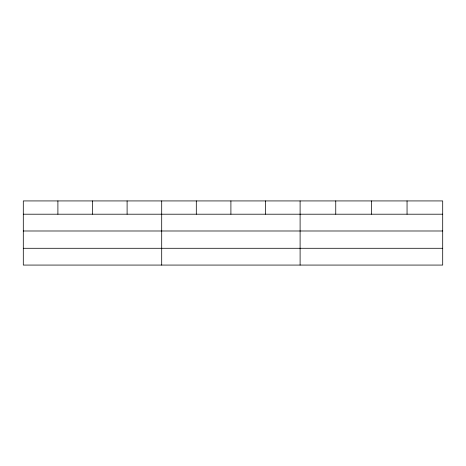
<?xml version="1.0" encoding="UTF-8"?>
<svg xmlns="http://www.w3.org/2000/svg" width="466" height="466" viewBox="0 0 466 466"><rect width="100%" height="100%" fill="white"/><g stroke="black" fill="none" stroke-linecap="round" stroke-linejoin="round"><path stroke-width="0.7" d="M442.7 230.99L442.7 200.928L23.3 200.928L23.3 265.072L442.7 265.072L442.7 230.99L23.3 230.99M23.3 214.203L442.7 214.203M23.3 248.285L442.7 248.285M407.051 200.928L407.051 214.203M371.402 200.928L371.402 214.203M335.753 200.928L335.753 214.203M300.104 200.928L300.104 265.072M265.504 200.928L265.504 214.203M230.903 200.928L230.903 214.203M196.303 200.928L196.303 214.203M161.702 200.928L161.702 265.072M127.102 200.928L127.102 214.203M92.501 200.928L92.501 214.203M57.901 200.928L57.901 214.203"/></g></svg>
